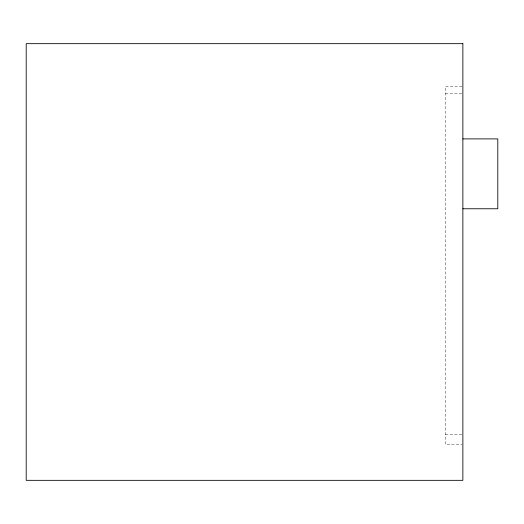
<?xml version="1.0" encoding="UTF-8"?>
<svg xmlns="http://www.w3.org/2000/svg" width="524" height="524" viewBox="0 0 524 524"><rect width="100%" height="100%" fill="white"/><g stroke="black" fill="none" stroke-linecap="round" stroke-linejoin="round"><path stroke-width="0.39" stroke-dasharray="2.62 1.97" d="M462.07 86.349L445.4 86.349L445.4 444.411L462.07 444.411M445.4 93.816L462.07 93.816M445.4 434.416L462.07 434.416"/><path stroke-width="0.79" d="M462.869 138.899L497.8 138.899L497.8 208.768L462.869 208.768M462.869 43.669L26.2 43.669L26.2 480.331L462.869 480.331L462.869 43.669"/></g></svg>
